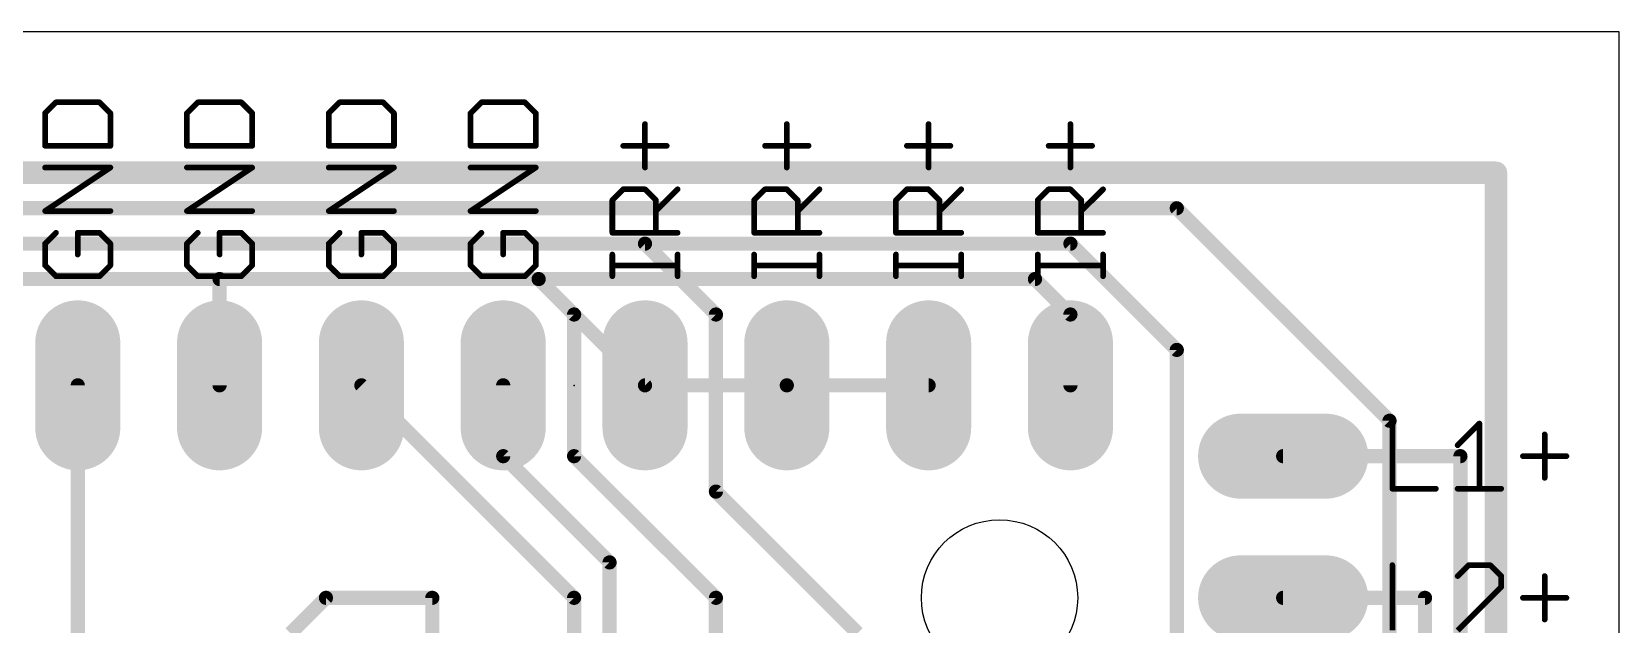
# Model space of a CAD drawing. Extents: x 0 to 1.69, y 0 to 1.95.
# Drawn here: x 0.568 to 1.687, y 1.531 to 1.95 of the extents above; entities that cross this region are included whole.
import ezdxf

# ---------------------------------------------------------------- set-up
doc = ezdxf.new("R2010")
doc.units = 0
for name, color, linetype in [('1', 22, 'CONTINUOUS'), ('16', 175, 'CONTINUOUS'), ('17', 82, 'CONTINUOUS'), ('20', 7, 'CONTINUOUS'), ('23', 7, 'CONTINUOUS'), ('27', 253, 'CONTINUOUS'), ('51', 253, 'CONTINUOUS')]:
    doc.layers.add(name, color=color, linetype=linetype)

# ---------------------------------------------------------------- blocks, each defined once
blk = doc.blocks.new('RECT')
blk.add_solid([(-0.5, -0.5), (0.5, -0.5), (-0.5, 0.5), (0.5, 0.5)])
blk = doc.blocks.new('LONGP100')
at = {"const_width": 1}
blk.add_lwpolyline([(-0.5, 0), (0.5, 0)], dxfattribs=at)
at = {"const_width": 0.5}
for points in [[(-0.5, 0.25, 1), (-0.5, -0.25)], [(0.5, -0.25, 1), (0.5, 0.25)]]:
    blk.add_lwpolyline(points, format="xyb", dxfattribs=at)

msp = doc.modelspace()

# ---------------------------------------------------------------- linework, layer by layer
at = {"layer": '1'}
for points, const_width in [([(0.05, 1.85), (1.6, 1.85)], 0.016), ([(1.6, 1.85), (1.6, 0.05)], 0.016), ([(1.3, 1.8), (0.25, 1.8)], 0.01), ([(1.375, 1.725), (1.3, 1.8)], 0.01), ([(0.925, 1.775), (0.425, 1.775)], 0.01), ([(1, 1.7), (0.925, 1.775)], 0.01), ([(0.925, 1.775), (1.275, 1.775)], 0.01), ([(1.275, 1.775), (1.3, 1.75)], 0.01), ([(1.3, 1.75), (1.3, 1.7)], 0.01), ([(1.375, 1.4), (1.375, 1.725)], 0.01), ([(0.6, 1.7), (0.6, 1.475)], 0.01), ([(1, 1.7), (1.1, 1.7)], 0.01), ([(1.1, 1.7), (1.2, 1.7)], 0.01), ([(1.45, 1.65), (1.575, 1.65)], 0.01), ([(1.575, 1.65), (1.575, 0.975)], 0.01), ([(1.45, 1.55), (1.55, 1.55)], 0.01), ([(1.55, 1.55), (1.55, 1.25)], 0.01)]:
    msp.add_lwpolyline(points, dxfattribs=dict(at, const_width=const_width))
for points, const_width in [([(1.604, 1.85, 1), (1.596, 1.85)], 0.008), ([(1.6, 1.846, 1), (1.6, 1.854)], 0.008), ([(1.301768, 1.801768, 1), (1.298232, 1.798232)], 0.005), ([(1.3, 1.7975, 1), (1.3, 1.8025)], 0.005), ([(0.926768, 1.776768, 1), (0.923232, 1.773232)], 0.005), ([(0.925, 1.7775, 1), (0.925, 1.7725)], 0.005), ([(0.925, 1.7725, 1), (0.925, 1.7775)], 0.005), ([(1.276768, 1.776768, 1), (1.273232, 1.773232)], 0.005), ([(1.275, 1.7725, 1), (1.275, 1.7775)], 0.005), ([(1.3025, 1.75, 1), (1.2975, 1.75)], 0.005), ([(1.298232, 1.748232, 1), (1.301768, 1.751768)], 0.005), ([(1.3775, 1.725, 1), (1.3725, 1.725)], 0.005), ([(1.373232, 1.723232, 1), (1.376768, 1.726768)], 0.005), ([(0.6025, 1.7, 1), (0.5975, 1.7)], 0.005), ([(1, 1.7025, 1), (1, 1.6975)], 0.005), ([(0.998232, 1.698232, 1), (1.001768, 1.701768)], 0.005), ([(1.1, 1.7025, 1), (1.1, 1.6975)], 0.005), ([(1.1, 1.6975, 1), (1.1, 1.7025)], 0.005), ([(1.2, 1.6975, 1), (1.2, 1.7025)], 0.005), ([(1.2975, 1.7, 1), (1.3025, 1.7)], 0.005), ([(1.45, 1.6525, 1), (1.45, 1.6475)], 0.005), ([(1.5775, 1.65, 1), (1.5725, 1.65)], 0.005), ([(1.575, 1.6475, 1), (1.575, 1.6525)], 0.005), ([(1.45, 1.5525, 1), (1.45, 1.5475)], 0.005), ([(1.5525, 1.55, 1), (1.5475, 1.55)], 0.005), ([(1.55, 1.5475, 1), (1.55, 1.5525)], 0.005)]:
    msp.add_lwpolyline(points, format="xyb", dxfattribs=dict(at, const_width=const_width))
at = {"layer": '16'}
for points, const_width in [([(0.05, 1.85), (1.6, 1.85)], 0.016), ([(1.6, 1.85), (1.6, 0.05)], 0.016), ([(0.3, 1.825), (1.375, 1.825)], 0.01), ([(1.375, 1.825), (1.525, 1.675)], 0.01), ([(0.525, 1.8), (1, 1.8)], 0.01), ([(1, 1.8), (1.05, 1.75)], 0.01), ([(0.7, 1.775), (0.925, 1.775)], 0.01), ([(0.7, 1.7), (0.7, 1.775)], 0.01), ([(0.925, 1.775), (0.95, 1.75)], 0.01), ([(0.95, 1.75), (0.95, 1.65)], 0.01), ([(1.05, 1.75), (1.05, 1.625)], 0.01), ([(0.8, 1.7), (0.95, 1.55)], 0.01), ([(0.9, 1.7), (0.9, 1.65)], 0.01), ([(1.525, 1.675), (1.525, 0.925)], 0.01), ([(0.9, 1.65), (0.975, 1.575)], 0.01), ([(0.95, 1.65), (1.05, 1.55)], 0.01), ([(1.05, 1.625), (1.15, 1.525)], 0.01), ([(0.975, 1.575), (0.975, 1.425)], 0.01), ([(0.775, 1.55), (0.75, 1.525)], 0.01), ([(0.85, 1.55), (0.775, 1.55)], 0.01), ([(0.85, 1.35), (0.85, 1.55)], 0.01), ([(0.95, 1.55), (0.95, 1.35)], 0.01), ([(1.05, 1.55), (1.05, 1.25)], 0.01)]:
    msp.add_lwpolyline(points, dxfattribs=dict(at, const_width=const_width))
for points, const_width in [([(1.604, 1.85, 1), (1.596, 1.85)], 0.008), ([(1.6, 1.846, 1), (1.6, 1.854)], 0.008), ([(1.376768, 1.826768, 1), (1.373232, 1.823232)], 0.005), ([(1.375, 1.8225, 1), (1.375, 1.8275)], 0.005), ([(1.001768, 1.801768, 1), (0.998232, 1.798232)], 0.005), ([(1, 1.7975, 1), (1, 1.8025)], 0.005), ([(0.7, 1.7775, 1), (0.7, 1.7725)], 0.005), ([(0.7025, 1.775, 1), (0.6975, 1.775)], 0.005), ([(0.926768, 1.776768, 1), (0.923232, 1.773232)], 0.005), ([(0.925, 1.7725, 1), (0.925, 1.7775)], 0.005), ([(0.9525, 1.75, 1), (0.9475, 1.75)], 0.005), ([(0.948232, 1.748232, 1), (0.951768, 1.751768)], 0.005), ([(1.0525, 1.75, 1), (1.0475, 1.75)], 0.005), ([(1.048232, 1.748232, 1), (1.051768, 1.751768)], 0.005), ([(0.6975, 1.7, 1), (0.7025, 1.7)], 0.005), ([(0.801768, 1.701768, 1), (0.798232, 1.698232)], 0.005), ([(0.9025, 1.7, 1), (0.8975, 1.7)], 0.005), ([(1.5275, 1.675, 1), (1.5225, 1.675)], 0.005), ([(1.523232, 1.673232, 1), (1.526768, 1.676768)], 0.005), ([(0.901768, 1.651768, 1), (0.898232, 1.648232)], 0.005), ([(0.8975, 1.65, 1), (0.9025, 1.65)], 0.005), ([(0.951768, 1.651768, 1), (0.948232, 1.648232)], 0.005), ([(0.9475, 1.65, 1), (0.9525, 1.65)], 0.005), ([(1.051768, 1.626768, 1), (1.048232, 1.623232)], 0.005), ([(1.0475, 1.625, 1), (1.0525, 1.625)], 0.005), ([(0.9775, 1.575, 1), (0.9725, 1.575)], 0.005), ([(0.973232, 1.573232, 1), (0.976768, 1.576768)], 0.005), ([(0.775, 1.5525, 1), (0.775, 1.5475)], 0.005), ([(0.776768, 1.548232, 1), (0.773232, 1.551768)], 0.005), ([(0.8525, 1.55, 1), (0.8475, 1.55)], 0.005), ([(0.85, 1.5475, 1), (0.85, 1.5525)], 0.005), ([(0.9525, 1.55, 1), (0.9475, 1.55)], 0.005), ([(0.948232, 1.548232, 1), (0.951768, 1.551768)], 0.005), ([(1.0525, 1.55, 1), (1.0475, 1.55)], 0.005), ([(1.048232, 1.548232, 1), (1.051768, 1.551768)], 0.005)]:
    msp.add_lwpolyline(points, format="xyb", dxfattribs=dict(at, const_width=const_width))
at = {"layer": '20'}
for p, q in [((1.687008, 1.949606), (0, 1.949606)), ((1.687008, 0), (1.687008, 1.949606))]:
    msp.add_line(p, q, dxfattribs=at)
msp.add_circle((1.25, 1.55), 0.055118, dxfattribs=at)
at = {"layer": '23'}
msp.add_point((0.95, 1.7), dxfattribs=at)
at = {"layer": '27', "const_width": 0.004}
for points in [[(0.584634, 1.899771), (0.576961, 1.892098)], [(0.576961, 1.892098), (0.576961, 1.869078)], [(0.615327, 1.899771), (0.584634, 1.899771)], [(0.623, 1.892098), (0.615327, 1.899771)], [(0.623, 1.869078), (0.623, 1.892098)], [(0.684634, 1.899771), (0.676961, 1.892098)], [(0.676961, 1.892098), (0.676961, 1.869078)], [(0.715327, 1.899771), (0.684634, 1.899771)], [(0.723, 1.892098), (0.715327, 1.899771)], [(0.723, 1.869078), (0.723, 1.892098)], [(0.784634, 1.899771), (0.776961, 1.892098)], [(0.776961, 1.892098), (0.776961, 1.869078)], [(0.815327, 1.899771), (0.784634, 1.899771)], [(0.823, 1.892098), (0.815327, 1.899771)], [(0.823, 1.869078), (0.823, 1.892098)], [(0.884634, 1.899771), (0.876961, 1.892098)], [(0.876961, 1.892098), (0.876961, 1.869078)], [(0.915327, 1.899771), (0.884634, 1.899771)], [(0.923, 1.892098), (0.915327, 1.899771)], [(0.923, 1.869078), (0.923, 1.892098)], [(0.99998, 1.853732), (0.99998, 1.884425)], [(1.09998, 1.853732), (1.09998, 1.884425)], [(1.19998, 1.853732), (1.19998, 1.884425)], [(1.29998, 1.853732), (1.29998, 1.884425)], [(0.576961, 1.869078), (0.623, 1.869078)], [(0.676961, 1.869078), (0.723, 1.869078)], [(0.776961, 1.869078), (0.823, 1.869078)], [(0.876961, 1.869078), (0.923, 1.869078)], [(0.984634, 1.869078), (1.015327, 1.869078)], [(1.084634, 1.869078), (1.115327, 1.869078)], [(1.184634, 1.869078), (1.215327, 1.869078)], [(1.284634, 1.869078), (1.315327, 1.869078)], [(0.576961, 1.823039), (0.623, 1.853732)], [(0.623, 1.853732), (0.576961, 1.853732)], [(0.676961, 1.823039), (0.723, 1.853732)], [(0.723, 1.853732), (0.676961, 1.853732)], [(0.776961, 1.823039), (0.823, 1.853732)], [(0.823, 1.853732), (0.776961, 1.853732)], [(0.876961, 1.823039), (0.923, 1.853732)], [(0.923, 1.853732), (0.876961, 1.853732)], [(0.976961, 1.830712), (0.984634, 1.838386)], [(0.984634, 1.838386), (0.99998, 1.838386)], [(0.99998, 1.838386), (1.007654, 1.830712)], [(1.007654, 1.823039), (1.023, 1.838386)], [(1.076961, 1.830712), (1.084634, 1.838386)], [(1.084634, 1.838386), (1.09998, 1.838386)], [(1.09998, 1.838386), (1.107654, 1.830712)], [(1.107654, 1.823039), (1.123, 1.838386)], [(1.176961, 1.830712), (1.184634, 1.838386)], [(1.184634, 1.838386), (1.19998, 1.838386)], [(1.19998, 1.838386), (1.207654, 1.830712)], [(1.207654, 1.823039), (1.223, 1.838386)], [(1.276961, 1.830712), (1.284634, 1.838386)], [(1.284634, 1.838386), (1.29998, 1.838386)], [(1.29998, 1.838386), (1.307654, 1.830712)], [(1.307654, 1.823039), (1.323, 1.838386)], [(0.623, 1.823039), (0.576961, 1.823039)], [(0.723, 1.823039), (0.676961, 1.823039)], [(0.823, 1.823039), (0.776961, 1.823039)], [(0.923, 1.823039), (0.876961, 1.823039)], [(0.976961, 1.807693), (0.976961, 1.830712)], [(1.007654, 1.830712), (1.007654, 1.807693)], [(1.076961, 1.807693), (1.076961, 1.830712)], [(1.107654, 1.830712), (1.107654, 1.807693)], [(1.176961, 1.807693), (1.176961, 1.830712)], [(1.207654, 1.830712), (1.207654, 1.807693)], [(1.276961, 1.807693), (1.276961, 1.830712)], [(1.307654, 1.830712), (1.307654, 1.807693)], [(0.584634, 1.807693), (0.576961, 1.80002)], [(0.615327, 1.807693), (0.59998, 1.807693)], [(0.59998, 1.807693), (0.59998, 1.792346)], [(0.623, 1.80002), (0.615327, 1.807693)], [(0.684634, 1.807693), (0.676961, 1.80002)], [(0.715327, 1.807693), (0.69998, 1.807693)], [(0.69998, 1.807693), (0.69998, 1.792346)], [(0.723, 1.80002), (0.715327, 1.807693)], [(0.784634, 1.807693), (0.776961, 1.80002)], [(0.815327, 1.807693), (0.79998, 1.807693)], [(0.79998, 1.807693), (0.79998, 1.792346)], [(0.823, 1.80002), (0.815327, 1.807693)], [(0.884634, 1.807693), (0.876961, 1.80002)], [(0.915327, 1.807693), (0.89998, 1.807693)], [(0.89998, 1.807693), (0.89998, 1.792346)], [(0.923, 1.80002), (0.915327, 1.807693)], [(1.023, 1.807693), (0.976961, 1.807693)], [(1.123, 1.807693), (1.076961, 1.807693)], [(1.223, 1.807693), (1.176961, 1.807693)], [(1.323, 1.807693), (1.276961, 1.807693)], [(0.576961, 1.80002), (0.576961, 1.784673)], [(0.623, 1.784673), (0.623, 1.80002)], [(0.676961, 1.80002), (0.676961, 1.784673)], [(0.723, 1.784673), (0.723, 1.80002)], [(0.776961, 1.80002), (0.776961, 1.784673)], [(0.823, 1.784673), (0.823, 1.80002)], [(0.876961, 1.80002), (0.876961, 1.784673)], [(0.923, 1.784673), (0.923, 1.80002)], [(0.976961, 1.777), (0.976961, 1.792346)], [(1.023, 1.777), (1.023, 1.792346)], [(1.076961, 1.777), (1.076961, 1.792346)], [(1.123, 1.777), (1.123, 1.792346)], [(1.176961, 1.777), (1.176961, 1.792346)], [(1.223, 1.777), (1.223, 1.792346)], [(1.276961, 1.777), (1.276961, 1.792346)], [(1.323, 1.777), (1.323, 1.792346)], [(0.576961, 1.784673), (0.584634, 1.777)], [(0.615327, 1.777), (0.623, 1.784673)], [(0.676961, 1.784673), (0.684634, 1.777)], [(0.715327, 1.777), (0.723, 1.784673)], [(0.776961, 1.784673), (0.784634, 1.777)], [(0.815327, 1.777), (0.823, 1.784673)], [(0.876961, 1.784673), (0.884634, 1.777)], [(0.915327, 1.777), (0.923, 1.784673)], [(1.023, 1.784673), (0.976961, 1.784673)], [(1.123, 1.784673), (1.076961, 1.784673)], [(1.223, 1.784673), (1.176961, 1.784673)], [(1.323, 1.784673), (1.276961, 1.784673)], [(0.584634, 1.777), (0.615327, 1.777)], [(0.684634, 1.777), (0.715327, 1.777)], [(0.784634, 1.777), (0.815327, 1.777)], [(0.884634, 1.777), (0.915327, 1.777)], [(1.527, 1.673039), (1.527, 1.627)], [(1.573039, 1.657693), (1.588386, 1.673039)], [(1.588386, 1.673039), (1.588386, 1.627)], [(1.634425, 1.665366), (1.634425, 1.634673)], [(1.619078, 1.65002), (1.649771, 1.65002)], [(1.527, 1.627), (1.557693, 1.627)], [(1.573039, 1.627), (1.603732, 1.627)], [(1.527, 1.573039), (1.527, 1.527)], [(1.580712, 1.573039), (1.573039, 1.565366)], [(1.596059, 1.573039), (1.580712, 1.573039)], [(1.603732, 1.565366), (1.596059, 1.573039)], [(1.603732, 1.557693), (1.603732, 1.565366)], [(1.634425, 1.565366), (1.634425, 1.534673)], [(1.573039, 1.527), (1.603732, 1.557693)], [(1.619078, 1.55002), (1.649771, 1.55002)]]:
    msp.add_lwpolyline(points, dxfattribs=at)
at = {"layer": '27', "const_width": 0.002}
for points in [[(0.577961, 1.892098, 1), (0.575961, 1.892098)], [(0.576254, 1.892805, 1), (0.577668, 1.891391)], [(0.584634, 1.900771, 1), (0.584634, 1.898771)], [(0.585341, 1.899064, 1), (0.583927, 1.900478)], [(0.616034, 1.900478, 1), (0.61462, 1.899064)], [(0.615327, 1.898771, 1), (0.615327, 1.900771)], [(0.624, 1.892098, 1), (0.622, 1.892098)], [(0.622293, 1.891391, 1), (0.623707, 1.892805)], [(0.677961, 1.892098, 1), (0.675961, 1.892098)], [(0.676254, 1.892805, 1), (0.677668, 1.891391)], [(0.684634, 1.900771, 1), (0.684634, 1.898771)], [(0.685341, 1.899064, 1), (0.683927, 1.900478)], [(0.716034, 1.900478, 1), (0.71462, 1.899064)], [(0.715327, 1.898771, 1), (0.715327, 1.900771)], [(0.724, 1.892098, 1), (0.722, 1.892098)], [(0.722293, 1.891391, 1), (0.723707, 1.892805)], [(0.777961, 1.892098, 1), (0.775961, 1.892098)], [(0.776254, 1.892805, 1), (0.777668, 1.891391)], [(0.784634, 1.900771, 1), (0.784634, 1.898771)], [(0.785341, 1.899064, 1), (0.783927, 1.900478)], [(0.816034, 1.900478, 1), (0.81462, 1.899064)], [(0.815327, 1.898771, 1), (0.815327, 1.900771)], [(0.824, 1.892098, 1), (0.822, 1.892098)], [(0.822293, 1.891391, 1), (0.823707, 1.892805)], [(0.877961, 1.892098, 1), (0.875961, 1.892098)], [(0.876254, 1.892805, 1), (0.877668, 1.891391)], [(0.884634, 1.900771, 1), (0.884634, 1.898771)], [(0.885341, 1.899064, 1), (0.883927, 1.900478)], [(0.916034, 1.900478, 1), (0.91462, 1.899064)], [(0.915327, 1.898771, 1), (0.915327, 1.900771)], [(0.924, 1.892098, 1), (0.922, 1.892098)], [(0.922293, 1.891391, 1), (0.923707, 1.892805)], [(1.00098, 1.884425, 1), (0.99898, 1.884425)], [(1.10098, 1.884425, 1), (1.09898, 1.884425)], [(1.20098, 1.884425, 1), (1.19898, 1.884425)], [(1.30098, 1.884425, 1), (1.29898, 1.884425)], [(0.576961, 1.870078, 1), (0.576961, 1.868078)], [(0.575961, 1.869078, 1), (0.577961, 1.869078)], [(0.622, 1.869078, 1), (0.624, 1.869078)], [(0.623, 1.868078, 1), (0.623, 1.870078)], [(0.676961, 1.870078, 1), (0.676961, 1.868078)], [(0.675961, 1.869078, 1), (0.677961, 1.869078)], [(0.722, 1.869078, 1), (0.724, 1.869078)], [(0.723, 1.868078, 1), (0.723, 1.870078)], [(0.776961, 1.870078, 1), (0.776961, 1.868078)], [(0.775961, 1.869078, 1), (0.777961, 1.869078)], [(0.822, 1.869078, 1), (0.824, 1.869078)], [(0.823, 1.868078, 1), (0.823, 1.870078)], [(0.876961, 1.870078, 1), (0.876961, 1.868078)], [(0.875961, 1.869078, 1), (0.877961, 1.869078)], [(0.922, 1.869078, 1), (0.924, 1.869078)], [(0.923, 1.868078, 1), (0.923, 1.870078)], [(0.984634, 1.870078, 1), (0.984634, 1.868078)], [(1.015327, 1.868078, 1), (1.015327, 1.870078)], [(1.084634, 1.870078, 1), (1.084634, 1.868078)], [(1.115327, 1.868078, 1), (1.115327, 1.870078)], [(1.184634, 1.870078, 1), (1.184634, 1.868078)], [(1.215327, 1.868078, 1), (1.215327, 1.870078)], [(1.284634, 1.870078, 1), (1.284634, 1.868078)], [(1.315327, 1.868078, 1), (1.315327, 1.870078)], [(0.576961, 1.854732, 1), (0.576961, 1.852732)], [(0.623555, 1.8529, 1), (0.622445, 1.854564)], [(0.623, 1.852732, 1), (0.623, 1.854732)], [(0.676961, 1.854732, 1), (0.676961, 1.852732)], [(0.723555, 1.8529, 1), (0.722445, 1.854564)], [(0.723, 1.852732, 1), (0.723, 1.854732)], [(0.776961, 1.854732, 1), (0.776961, 1.852732)], [(0.823555, 1.8529, 1), (0.822445, 1.854564)], [(0.823, 1.852732, 1), (0.823, 1.854732)], [(0.876961, 1.854732, 1), (0.876961, 1.852732)], [(0.923555, 1.8529, 1), (0.922445, 1.854564)], [(0.923, 1.852732, 1), (0.923, 1.854732)], [(0.99898, 1.853732, 1), (1.00098, 1.853732)], [(1.09898, 1.853732, 1), (1.10098, 1.853732)], [(1.19898, 1.853732, 1), (1.20098, 1.853732)], [(1.29898, 1.853732, 1), (1.30098, 1.853732)], [(0.984634, 1.839386, 1), (0.984634, 1.837386)], [(0.985341, 1.837678, 1), (0.983927, 1.839093)], [(1.000688, 1.839093, 1), (0.999273, 1.837678)], [(0.99998, 1.837386, 1), (0.99998, 1.839386)], [(1.023707, 1.837678, 1), (1.022293, 1.839093)], [(1.084634, 1.839386, 1), (1.084634, 1.837386)], [(1.085341, 1.837678, 1), (1.083927, 1.839093)], [(1.100688, 1.839093, 1), (1.099273, 1.837678)], [(1.09998, 1.837386, 1), (1.09998, 1.839386)], [(1.123707, 1.837678, 1), (1.122293, 1.839093)], [(1.184634, 1.839386, 1), (1.184634, 1.837386)], [(1.185341, 1.837678, 1), (1.183927, 1.839093)], [(1.200688, 1.839093, 1), (1.199273, 1.837678)], [(1.19998, 1.837386, 1), (1.19998, 1.839386)], [(1.223707, 1.837678, 1), (1.222293, 1.839093)], [(1.284634, 1.839386, 1), (1.284634, 1.837386)], [(1.285341, 1.837678, 1), (1.283927, 1.839093)], [(1.300688, 1.839093, 1), (1.299273, 1.837678)], [(1.29998, 1.837386, 1), (1.29998, 1.839386)], [(1.323707, 1.837678, 1), (1.322293, 1.839093)], [(0.576961, 1.824039, 1), (0.576961, 1.822039)], [(0.576406, 1.823871, 1), (0.577515, 1.822207)], [(0.623, 1.822039, 1), (0.623, 1.824039)], [(0.676961, 1.824039, 1), (0.676961, 1.822039)], [(0.676406, 1.823871, 1), (0.677515, 1.822207)], [(0.723, 1.822039, 1), (0.723, 1.824039)], [(0.776961, 1.824039, 1), (0.776961, 1.822039)], [(0.776406, 1.823871, 1), (0.777515, 1.822207)], [(0.823, 1.822039, 1), (0.823, 1.824039)], [(0.876961, 1.824039, 1), (0.876961, 1.822039)], [(0.876406, 1.823871, 1), (0.877515, 1.822207)], [(0.923, 1.822039, 1), (0.923, 1.824039)], [(0.977961, 1.830712, 1), (0.975961, 1.830712)], [(0.976254, 1.831419, 1), (0.977668, 1.830005)], [(1.008654, 1.830712, 1), (1.006654, 1.830712)], [(1.006947, 1.823746, 1), (1.008361, 1.822332)], [(1.006947, 1.830005, 1), (1.008361, 1.831419)], [(1.077961, 1.830712, 1), (1.075961, 1.830712)], [(1.076254, 1.831419, 1), (1.077668, 1.830005)], [(1.108654, 1.830712, 1), (1.106654, 1.830712)], [(1.106947, 1.823746, 1), (1.108361, 1.822332)], [(1.106947, 1.830005, 1), (1.108361, 1.831419)], [(1.177961, 1.830712, 1), (1.175961, 1.830712)], [(1.176254, 1.831419, 1), (1.177668, 1.830005)], [(1.208654, 1.830712, 1), (1.206654, 1.830712)], [(1.206947, 1.823746, 1), (1.208361, 1.822332)], [(1.206947, 1.830005, 1), (1.208361, 1.831419)], [(1.277961, 1.830712, 1), (1.275961, 1.830712)], [(1.276254, 1.831419, 1), (1.277668, 1.830005)], [(1.308654, 1.830712, 1), (1.306654, 1.830712)], [(1.306947, 1.823746, 1), (1.308361, 1.822332)], [(1.306947, 1.830005, 1), (1.308361, 1.831419)], [(0.585341, 1.806986, 1), (0.583927, 1.8084)], [(0.59998, 1.808693, 1), (0.59998, 1.806693)], [(0.60098, 1.807693, 1), (0.59898, 1.807693)], [(0.616034, 1.8084, 1), (0.61462, 1.806986)], [(0.615327, 1.806693, 1), (0.615327, 1.808693)], [(0.685341, 1.806986, 1), (0.683927, 1.8084)], [(0.69998, 1.808693, 1), (0.69998, 1.806693)], [(0.70098, 1.807693, 1), (0.69898, 1.807693)], [(0.716034, 1.8084, 1), (0.71462, 1.806986)], [(0.715327, 1.806693, 1), (0.715327, 1.808693)], [(0.785341, 1.806986, 1), (0.783927, 1.8084)], [(0.79998, 1.808693, 1), (0.79998, 1.806693)], [(0.80098, 1.807693, 1), (0.79898, 1.807693)], [(0.816034, 1.8084, 1), (0.81462, 1.806986)], [(0.815327, 1.806693, 1), (0.815327, 1.808693)], [(0.885341, 1.806986, 1), (0.883927, 1.8084)], [(0.89998, 1.808693, 1), (0.89998, 1.806693)], [(0.90098, 1.807693, 1), (0.89898, 1.807693)], [(0.916034, 1.8084, 1), (0.91462, 1.806986)], [(0.915327, 1.806693, 1), (0.915327, 1.808693)], [(0.976961, 1.808693, 1), (0.976961, 1.806693)], [(0.975961, 1.807693, 1), (0.977961, 1.807693)], [(1.006654, 1.807693, 1), (1.008654, 1.807693)], [(1.023, 1.806693, 1), (1.023, 1.808693)], [(1.076961, 1.808693, 1), (1.076961, 1.806693)], [(1.075961, 1.807693, 1), (1.077961, 1.807693)], [(1.106654, 1.807693, 1), (1.108654, 1.807693)], [(1.123, 1.806693, 1), (1.123, 1.808693)], [(1.176961, 1.808693, 1), (1.176961, 1.806693)], [(1.175961, 1.807693, 1), (1.177961, 1.807693)], [(1.206654, 1.807693, 1), (1.208654, 1.807693)], [(1.223, 1.806693, 1), (1.223, 1.808693)], [(1.276961, 1.808693, 1), (1.276961, 1.806693)], [(1.275961, 1.807693, 1), (1.277961, 1.807693)], [(1.306654, 1.807693, 1), (1.308654, 1.807693)], [(1.323, 1.806693, 1), (1.323, 1.808693)], [(0.577961, 1.80002, 1), (0.575961, 1.80002)], [(0.576254, 1.800727, 1), (0.577668, 1.799312)], [(0.59898, 1.792346, 1), (0.60098, 1.792346)], [(0.624, 1.80002, 1), (0.622, 1.80002)], [(0.622293, 1.799312, 1), (0.623707, 1.800727)], [(0.677961, 1.80002, 1), (0.675961, 1.80002)], [(0.676254, 1.800727, 1), (0.677668, 1.799312)], [(0.69898, 1.792346, 1), (0.70098, 1.792346)], [(0.724, 1.80002, 1), (0.722, 1.80002)], [(0.722293, 1.799312, 1), (0.723707, 1.800727)], [(0.777961, 1.80002, 1), (0.775961, 1.80002)], [(0.776254, 1.800727, 1), (0.777668, 1.799312)], [(0.79898, 1.792346, 1), (0.80098, 1.792346)], [(0.824, 1.80002, 1), (0.822, 1.80002)], [(0.822293, 1.799312, 1), (0.823707, 1.800727)], [(0.877961, 1.80002, 1), (0.875961, 1.80002)], [(0.876254, 1.800727, 1), (0.877668, 1.799312)], [(0.89898, 1.792346, 1), (0.90098, 1.792346)], [(0.924, 1.80002, 1), (0.922, 1.80002)], [(0.922293, 1.799312, 1), (0.923707, 1.800727)], [(0.977961, 1.792346, 1), (0.975961, 1.792346)], [(1.024, 1.792346, 1), (1.022, 1.792346)], [(1.077961, 1.792346, 1), (1.075961, 1.792346)], [(1.124, 1.792346, 1), (1.122, 1.792346)], [(1.177961, 1.792346, 1), (1.175961, 1.792346)], [(1.224, 1.792346, 1), (1.222, 1.792346)], [(1.277961, 1.792346, 1), (1.275961, 1.792346)], [(1.324, 1.792346, 1), (1.322, 1.792346)], [(0.577668, 1.78538, 1), (0.576254, 1.783966)], [(0.575961, 1.784673, 1), (0.577961, 1.784673)], [(0.622, 1.784673, 1), (0.624, 1.784673)], [(0.623707, 1.783966, 1), (0.622293, 1.78538)], [(0.677668, 1.78538, 1), (0.676254, 1.783966)], [(0.675961, 1.784673, 1), (0.677961, 1.784673)], [(0.722, 1.784673, 1), (0.724, 1.784673)], [(0.723707, 1.783966, 1), (0.722293, 1.78538)], [(0.777668, 1.78538, 1), (0.776254, 1.783966)], [(0.775961, 1.784673, 1), (0.777961, 1.784673)], [(0.822, 1.784673, 1), (0.824, 1.784673)], [(0.823707, 1.783966, 1), (0.822293, 1.78538)], [(0.877668, 1.78538, 1), (0.876254, 1.783966)], [(0.875961, 1.784673, 1), (0.877961, 1.784673)], [(0.922, 1.784673, 1), (0.924, 1.784673)], [(0.923707, 1.783966, 1), (0.922293, 1.78538)], [(0.976961, 1.785673, 1), (0.976961, 1.783673)], [(1.023, 1.783673, 1), (1.023, 1.785673)], [(1.076961, 1.785673, 1), (1.076961, 1.783673)], [(1.123, 1.783673, 1), (1.123, 1.785673)], [(1.176961, 1.785673, 1), (1.176961, 1.783673)], [(1.223, 1.783673, 1), (1.223, 1.785673)], [(1.276961, 1.785673, 1), (1.276961, 1.783673)], [(1.323, 1.783673, 1), (1.323, 1.785673)], [(0.584634, 1.778, 1), (0.584634, 1.776)], [(0.583927, 1.776293, 1), (0.585341, 1.777707)], [(0.61462, 1.777707, 1), (0.616034, 1.776293)], [(0.615327, 1.776, 1), (0.615327, 1.778)], [(0.684634, 1.778, 1), (0.684634, 1.776)], [(0.683927, 1.776293, 1), (0.685341, 1.777707)], [(0.71462, 1.777707, 1), (0.716034, 1.776293)], [(0.715327, 1.776, 1), (0.715327, 1.778)], [(0.784634, 1.778, 1), (0.784634, 1.776)], [(0.783927, 1.776293, 1), (0.785341, 1.777707)], [(0.81462, 1.777707, 1), (0.816034, 1.776293)], [(0.815327, 1.776, 1), (0.815327, 1.778)], [(0.884634, 1.778, 1), (0.884634, 1.776)], [(0.883927, 1.776293, 1), (0.885341, 1.777707)], [(0.91462, 1.777707, 1), (0.916034, 1.776293)], [(0.915327, 1.776, 1), (0.915327, 1.778)], [(0.975961, 1.777, 1), (0.977961, 1.777)], [(1.022, 1.777, 1), (1.024, 1.777)], [(1.075961, 1.777, 1), (1.077961, 1.777)], [(1.122, 1.777, 1), (1.124, 1.777)], [(1.175961, 1.777, 1), (1.177961, 1.777)], [(1.222, 1.777, 1), (1.224, 1.777)], [(1.275961, 1.777, 1), (1.277961, 1.777)], [(1.322, 1.777, 1), (1.324, 1.777)], [(1.528, 1.673039, 1), (1.526, 1.673039)], [(1.589386, 1.673039, 1), (1.587386, 1.673039)], [(1.589093, 1.672332, 1), (1.587678, 1.673746)], [(1.572332, 1.6584, 1), (1.573746, 1.656986)], [(1.635425, 1.665366, 1), (1.633425, 1.665366)], [(1.619078, 1.65102, 1), (1.619078, 1.64902)], [(1.649771, 1.64902, 1), (1.649771, 1.65102)], [(1.633425, 1.634673, 1), (1.635425, 1.634673)], [(1.527, 1.628, 1), (1.527, 1.626)], [(1.526, 1.627, 1), (1.528, 1.627)], [(1.557693, 1.626, 1), (1.557693, 1.628)], [(1.573039, 1.628, 1), (1.573039, 1.626)], [(1.587386, 1.627, 1), (1.589386, 1.627)], [(1.603732, 1.626, 1), (1.603732, 1.628)], [(1.528, 1.573039, 1), (1.526, 1.573039)], [(1.580712, 1.574039, 1), (1.580712, 1.572039)], [(1.581419, 1.572332, 1), (1.580005, 1.573746)], [(1.596766, 1.573746, 1), (1.595352, 1.572332)], [(1.596059, 1.572039, 1), (1.596059, 1.574039)], [(1.604732, 1.565366, 1), (1.602732, 1.565366)], [(1.635425, 1.565366, 1), (1.633425, 1.565366)], [(1.572332, 1.566073, 1), (1.573746, 1.564659)], [(1.602732, 1.557693, 1), (1.604732, 1.557693)], [(1.603025, 1.564659, 1), (1.604439, 1.566073)], [(1.604439, 1.556986, 1), (1.603025, 1.5584)], [(1.619078, 1.55102, 1), (1.619078, 1.54902)], [(1.649771, 1.54902, 1), (1.649771, 1.55102)], [(1.633425, 1.534673, 1), (1.635425, 1.534673)]]:
    msp.add_lwpolyline(points, format="xyb", dxfattribs=at)

# ---------------------------------------------------------------- block references
at = {"layer": '17', "xscale": 0.06, "yscale": 0.06}
for p, rotation in [((0.6, 1.7), 90), ((0.6, 1.7), 90), ((0.7, 1.7), 90), ((0.7, 1.7), 90), ((0.8, 1.7), 90), ((0.8, 1.7), 90), ((0.9, 1.7), 90), ((0.9, 1.7), 90), ((1, 1.7), 90), ((1, 1.7), 90), ((1.1, 1.7), 90), ((1.1, 1.7), 90), ((1.2, 1.7), 90), ((1.2, 1.7), 90), ((1.3, 1.7), 90), ((1.3, 1.7), 90), ((1.45, 1.65), 180), ((1.45, 1.65), 180), ((1.45, 1.55), 180), ((1.45, 1.55), 180)]:
    msp.add_blockref('LONGP100', p, dxfattribs=dict(at, rotation=rotation))
at = {"layer": '51', "xscale": 0.02, "yscale": 0.02}
for p in [(0.6, 1.7), (0.7, 1.7), (0.8, 1.7), (0.9, 1.7), (1, 1.7), (1.1, 1.7), (1.2, 1.7), (1.3, 1.7)]:
    msp.add_blockref('RECT', p, dxfattribs=at)
at = {"layer": '51', "xscale": 0.02, "yscale": 0.02, "rotation": 90}
for p in [(1.45, 1.65), (1.45, 1.55)]:
    msp.add_blockref('RECT', p, dxfattribs=at)

doc.saveas('drawing.dxf')
